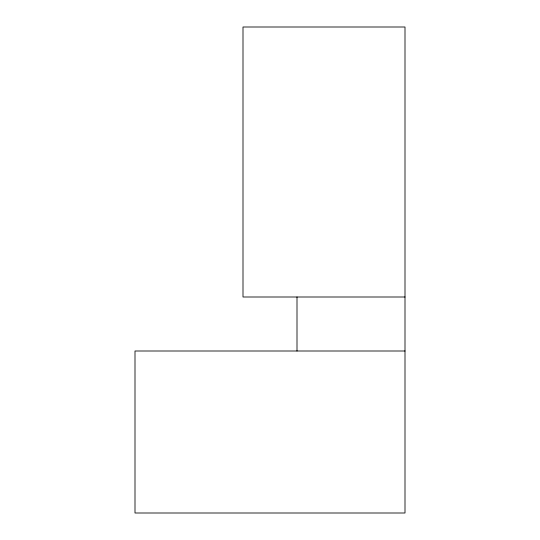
<?xml version="1.0" encoding="UTF-8"?>
<svg xmlns="http://www.w3.org/2000/svg" width="540" height="540" viewBox="0 0 540 540"><rect width="100%" height="100%" fill="white"/><g stroke="black" fill="none" stroke-linecap="round" stroke-linejoin="round"><path stroke-width="0.81" d="M405 297L243 297L243 27L405 27L405 513L135 513L135 351L405 351M297 297L297 351"/></g></svg>
